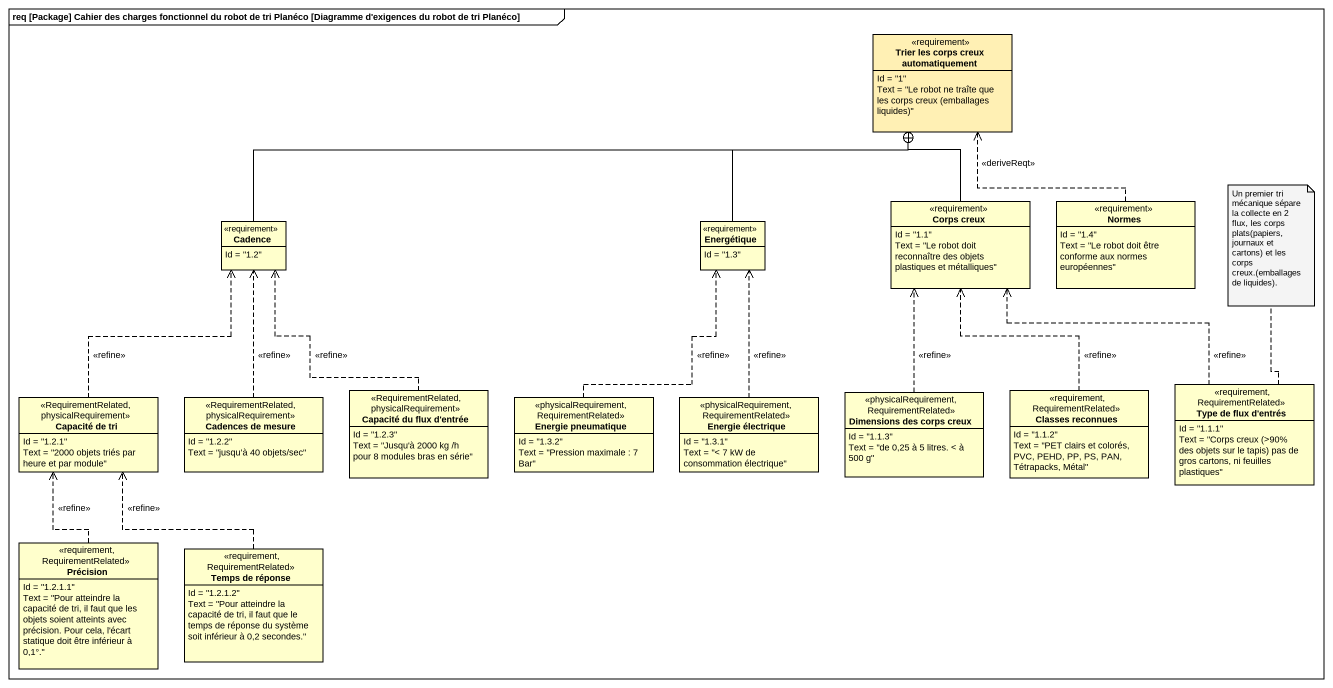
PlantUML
@startuml
mainframe req [Package] Cahier des charges fonctionnel du robot de tri Planéco [Diagramme d'exigences du robot de tri Planéco]
hide circle
hide empty members
class "Trier les corps creux automatiquement" as Trier_les_corps_creux <<requirement>> #FFF0B4 {
  Id = "1"
  {field} Text = "Le robot ne traîte que les corps creux (emballages liquides)"
}
class "Corps creux" as Corps_creux <<requirement>> {
  Id = "1.1"
  Text = "Le robot doit reconnaître des objets plastiques et métalliques"
}
class Normes <<requirement>> {
  Id = "1.4"
  Text = "Le robot doit être conforme aux normes européennes"
}
class Cadence <<requirement>> {
  Id = "1.2"
}
class Energétique <<requirement>> {
  Id = "1.3"
}
class "Capacité du flux d'entrée" as Capacité_du_flux_d_entrée <<RequirementRelated, physicalRequirement>> {
  Id = "1.2.3"
  Text = "Jusqu'à 2000 kg /h pour 8 modules bras en série"
}
class "Dimensions des corps creux" as Dimensions_des_corps_creux <<physicalRequirement, RequirementRelated>> {
  Id = "1.1.3"
  Text = "de 0,25 à 5 litres. < à 500 g"
}
class "Classes reconnues" as Classes_reconnues <<requirement, RequirementRelated>> {
  Id = "1.1.2"
  Text = "PET clairs et colorés, PVC, PEHD, PP, PS, PAN, Tétrapacks, Métal"
}
class "Type de flux d'entrés" as Type_de_flux_d_entrés <<requirement, RequirementRelated>> {
  Id = "1.1.1"
  {field} Text = "Corps creux (>90% des objets sur le tapis) pas de gros cartons, ni feuilles plastiques"
}
class "Capacité de tri" as Capacité_de_tri <<RequirementRelated, physicalRequirement>> {
  Id = "1.2.1"
  Text = "2000 objets triés par heure et par module"
}
class "Cadences de mesure" as Cadences_de_mesure <<RequirementRelated, physicalRequirement>> {
  Id = "1.2.2"
  Text = "jusqu’à 40 objets/sec"
}
class "Energie pneumatique" as Energie_pneumatique <<physicalRequirement, RequirementRelated>> {
  Id = "1.3.2"
  Text = "Pression maximale : 7 Bar"
}
class "Energie électrique" as Energie_électrique <<physicalRequirement, RequirementRelated>> {
  Id = "1.3.1"
  Text = "< 7 kW de consommation électrique"
}
class Précision <<requirement, RequirementRelated>> {
  Id = "1.2.1.1"
  Text = "Pour atteindre la capacité de tri, il faut que les objets soient atteints avec précision. Pour cela, l'écart statique doit être inférieur à 0,1°."
}
class "Temps de réponse" as Temps_de_réponse <<requirement, RequirementRelated>> {
  Id = "1.2.1.2"
  Text = "Pour atteindre la capacité de tri, il faut que le temps de réponse du système soit inférieur à 0,2 secondes."
}
Corps_creux -up-+ Trier_les_corps_creux
Normes .up.> Trier_les_corps_creux : <<deriveReqt>>
Cadence -right-+ Trier_les_corps_creux
Energétique -up-+ Trier_les_corps_creux
Capacité_du_flux_d_entrée .up.> Cadence : <<refine>>
Dimensions_des_corps_creux .up.> Corps_creux : <<refine>>
Classes_reconnues .up.> Corps_creux : <<refine>>
Type_de_flux_d_entrés .up.> Corps_creux : <<refine>>
Capacité_de_tri .up.> Cadence : <<refine>>
Cadences_de_mesure .up.> Cadence : <<refine>>
Energie_pneumatique .up.> Energétique : <<refine>>
Energie_électrique .up.> Energétique : <<refine>>
Précision .up.> Capacité_de_tri : <<refine>>
Temps_de_réponse .up.> Capacité_de_tri : <<refine>>
note top of Type_de_flux_d_entrés : Un premier tri mécanique sépare la collecte en 2 flux, les corps plats(papiers, journaux et cartons) et les corps creux.(emballages de liquides).
@enduml
